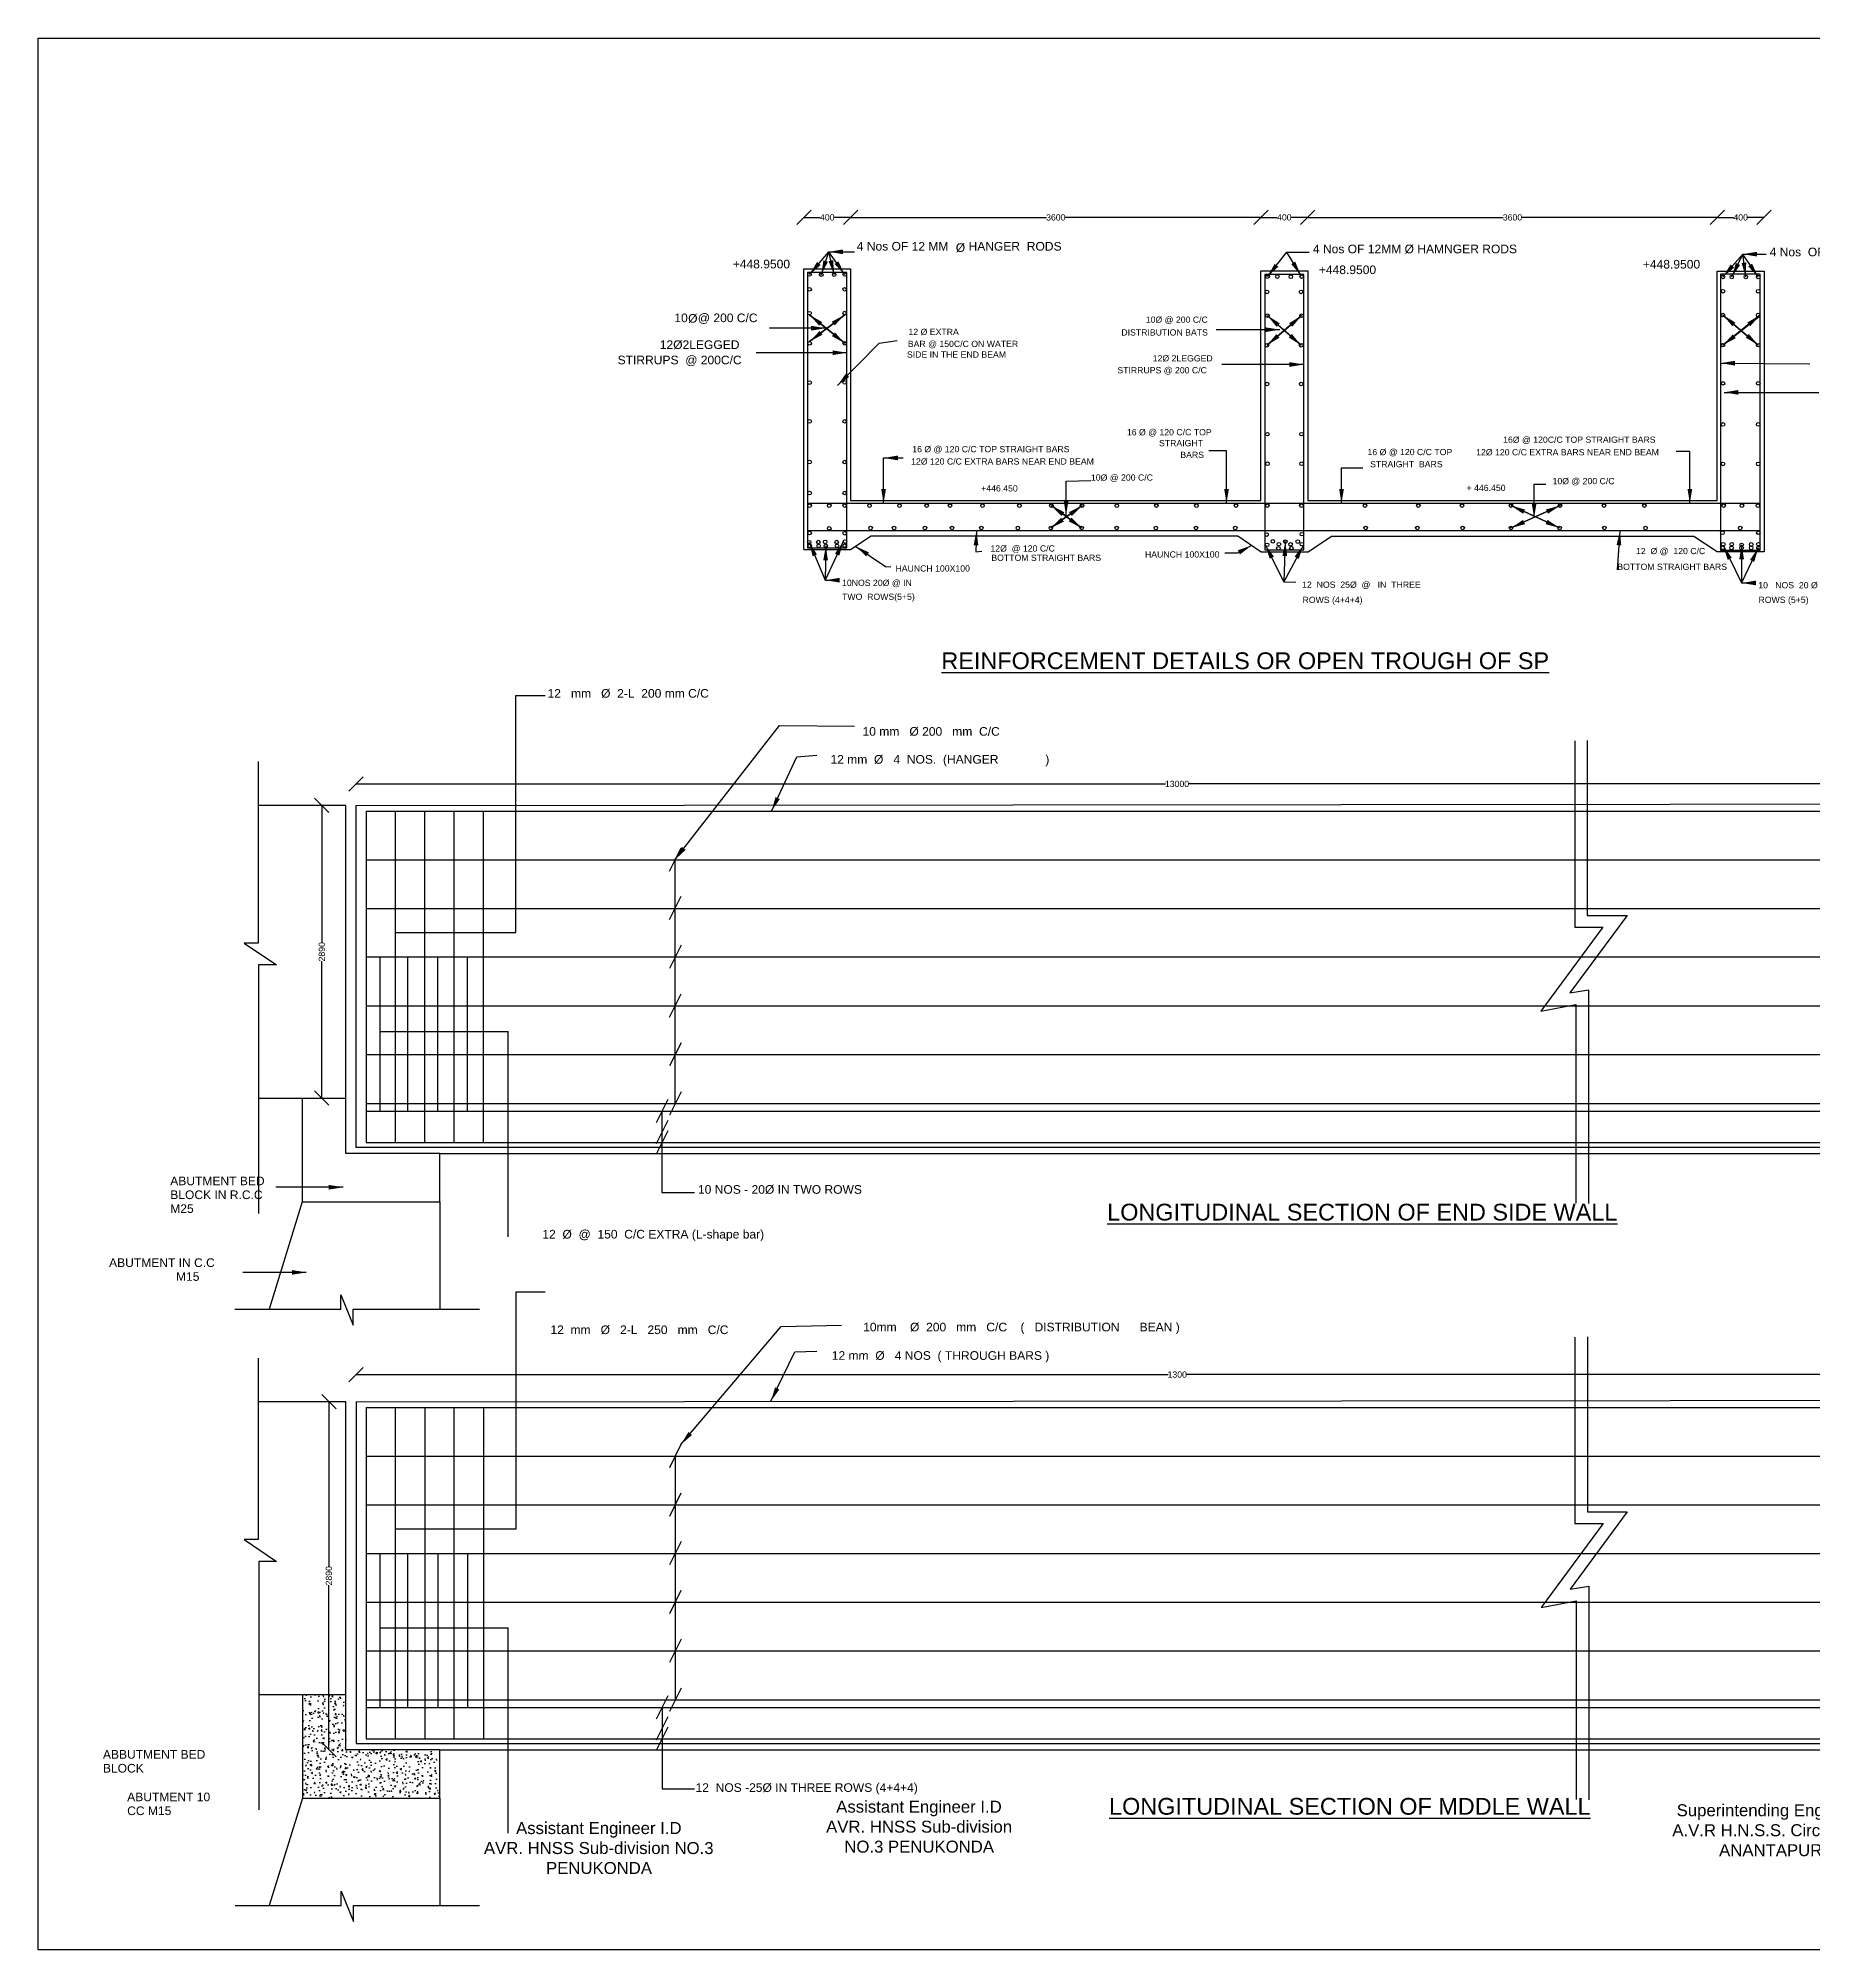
# Model space of a CAD drawing. Header units: millimetres. Extents: x 5765162 to 5770838, y 20981618 to 20985608.
# Drawn here: x 5765162 to 5768868, y 20981618 to 20985608 of the extents above; entities that cross this region are included whole.
import ezdxf

# ---------------------------------------------------------------- set-up
doc = ezdxf.new("R2010")
doc.units = ezdxf.units.MM
doc.header["$MEASUREMENT"] = 0
for name, color, linetype in [('DIMENSIONS', 7, 'Continuous'), ('DRAWING', 7, 'Continuous'), ('TEXT', 7, 'Continuous')]:
    doc.layers.add(name, color=color, linetype=linetype)
doc.styles.get("Standard").update_dxf_attribs({"font": 'arial.ttf', "height": 13})
doc.dimstyles.get("Standard").update_dxf_attribs({"dimtxt": 13, "dimasz": 30, "dimexe": 0.18, "dimexo": 0.0625, "dimgap": 0.09, "dimtad": 0, "dimdec": 0, "dimzin": 0, "dimdsep": 46, "dimtxsty": 'Standard', "dimblk": 'OBLIQUE', "dimcen": 0.09, "dimse1": 1, "dimse2": 1, "dimadec": 0, "dimazin": 0, "dimtfac": 1, "dimtdec": 0, "dimtofl": 0, "dimtmove": 0, "dimatfit": 3, "dimfxl": 1, "dimtolj": 1, "dimtzin": 0, "dimarcsym": 0})

# ---------------------------------------------------------------- blocks, each defined once
blk = doc.blocks.new('_Oblique')
at = {"color": 0, "linetype": 'ByBlock', "lineweight": -2}
blk.add_line((-0.5, -0.5), (0.5, 0.5), dxfattribs=at)
blk = doc.blocks.new('*D4')
at = {"layer": 'Defpoints', "color": 0, "transparency": 16777216}
for p in [(5766857.1, 20985233.9), (5766759.9, 20985126.5), (5766857.1, 20985126.5)]:
    blk.add_point(p, dxfattribs=at)
at = {"layer": 'DIMENSIONS', "color": 0, "lineweight": -2, "transparency": 16777216}
for p, q in [((5766759.9, 20985233.9), (5766793.8, 20985233.9)), ((5766857.1, 20985233.9), (5766823.2, 20985233.9))]:
    blk.add_line(p, q, dxfattribs=at)
at = {"layer": 'DIMENSIONS', "color": 0, "lineweight": -2, "transparency": 16777216, "xscale": 30, "yscale": 30, "zscale": 30, "rotation": 180}
blk.add_blockref('_Oblique', (5766759.9, 20985233.9), dxfattribs=at)
at = {"layer": 'DIMENSIONS', "color": 0, "lineweight": -2, "transparency": 16777216, "xscale": 30, "yscale": 30, "zscale": 30}
blk.add_blockref('_Oblique', (5766857.1, 20985233.9), dxfattribs=at)
at = {"layer": 'DIMENSIONS', "color": 0, "transparency": 16777216, "insert": (5766808.5, 20985233.9), "char_height": 13, "attachment_point": 5}
blk.add_mtext('\\A1;400', dxfattribs=at)
blk = doc.blocks.new('*D5')
at = {"layer": 'Defpoints', "color": 0, "transparency": 16777216}
for p in [(5767713.8, 20985233.9), (5766857.1, 20985126.5), (5767713.8, 20985122.2)]:
    blk.add_point(p, dxfattribs=at)
at = {"layer": 'DIMENSIONS', "color": 0, "lineweight": -2, "transparency": 16777216}
for p, q in [((5766857.1, 20985233.9), (5767266, 20985233.9)), ((5767713.8, 20985233.9), (5767304.9, 20985233.9))]:
    blk.add_line(p, q, dxfattribs=at)
at = {"layer": 'DIMENSIONS', "color": 0, "lineweight": -2, "transparency": 16777216, "xscale": 30, "yscale": 30, "zscale": 30, "rotation": 180}
blk.add_blockref('_Oblique', (5766857.1, 20985233.9), dxfattribs=at)
at = {"layer": 'DIMENSIONS', "color": 0, "lineweight": -2, "transparency": 16777216, "xscale": 30, "yscale": 30, "zscale": 30}
blk.add_blockref('_Oblique', (5767713.8, 20985233.9), dxfattribs=at)
at = {"layer": 'DIMENSIONS', "color": 0, "transparency": 16777216, "insert": (5767285.5, 20985233.9), "char_height": 13, "attachment_point": 5}
blk.add_mtext('\\A1;3600', dxfattribs=at)
blk = doc.blocks.new('*D6')
at = {"layer": 'Defpoints', "color": 0, "transparency": 16777216}
for p in [(5767811.3, 20985233.9), (5767713.8, 20985122.2), (5767811.3, 20985122.2)]:
    blk.add_point(p, dxfattribs=at)
at = {"layer": 'DIMENSIONS', "color": 0, "lineweight": -2, "transparency": 16777216}
for p, q in [((5767713.8, 20985233.9), (5767747.9, 20985233.9)), ((5767811.3, 20985233.9), (5767777.2, 20985233.9))]:
    blk.add_line(p, q, dxfattribs=at)
at = {"layer": 'DIMENSIONS', "color": 0, "lineweight": -2, "transparency": 16777216, "xscale": 30, "yscale": 30, "zscale": 30, "rotation": 180}
blk.add_blockref('_Oblique', (5767713.8, 20985233.9), dxfattribs=at)
at = {"layer": 'DIMENSIONS', "color": 0, "lineweight": -2, "transparency": 16777216, "xscale": 30, "yscale": 30, "zscale": 30}
blk.add_blockref('_Oblique', (5767811.3, 20985233.9), dxfattribs=at)
at = {"layer": 'DIMENSIONS', "color": 0, "transparency": 16777216, "insert": (5767762.5, 20985233.9), "char_height": 13, "attachment_point": 5}
blk.add_mtext('\\A1;400', dxfattribs=at)
blk = doc.blocks.new('*D7')
at = {"layer": 'Defpoints', "color": 0, "transparency": 16777216}
for p in [(5768666.3, 20985233.9), (5767811.3, 20985122.2), (5768666.3, 20985121.8)]:
    blk.add_point(p, dxfattribs=at)
at = {"layer": 'DIMENSIONS', "color": 0, "lineweight": -2, "transparency": 16777216}
for p, q in [((5767811.3, 20985233.9), (5768219.3, 20985233.9)), ((5768666.3, 20985233.9), (5768258.3, 20985233.9))]:
    blk.add_line(p, q, dxfattribs=at)
at = {"layer": 'DIMENSIONS', "color": 0, "lineweight": -2, "transparency": 16777216, "xscale": 30, "yscale": 30, "zscale": 30, "rotation": 180}
blk.add_blockref('_Oblique', (5767811.3, 20985233.9), dxfattribs=at)
at = {"layer": 'DIMENSIONS', "color": 0, "lineweight": -2, "transparency": 16777216, "xscale": 30, "yscale": 30, "zscale": 30}
blk.add_blockref('_Oblique', (5768666.3, 20985233.9), dxfattribs=at)
at = {"layer": 'DIMENSIONS', "color": 0, "transparency": 16777216, "insert": (5768238.8, 20985233.9), "char_height": 13, "attachment_point": 5}
blk.add_mtext('\\A1;3600', dxfattribs=at)
blk = doc.blocks.new('*D8')
at = {"layer": 'Defpoints', "color": 0, "transparency": 16777216}
for p in [(5768763.9, 20985233.9), (5768666.3, 20985121.8), (5768763.9, 20985121.8)]:
    blk.add_point(p, dxfattribs=at)
at = {"layer": 'DIMENSIONS', "color": 0, "lineweight": -2, "transparency": 16777216}
for p, q in [((5768666.3, 20985233.9), (5768700.4, 20985233.9)), ((5768763.9, 20985233.9), (5768729.8, 20985233.9))]:
    blk.add_line(p, q, dxfattribs=at)
at = {"layer": 'DIMENSIONS', "color": 0, "lineweight": -2, "transparency": 16777216, "xscale": 30, "yscale": 30, "zscale": 30, "rotation": 180}
blk.add_blockref('_Oblique', (5768666.3, 20985233.9), dxfattribs=at)
at = {"layer": 'DIMENSIONS', "color": 0, "lineweight": -2, "transparency": 16777216, "xscale": 30, "yscale": 30, "zscale": 30}
blk.add_blockref('_Oblique', (5768763.9, 20985233.9), dxfattribs=at)
at = {"layer": 'DIMENSIONS', "color": 0, "transparency": 16777216, "insert": (5768715.1, 20985233.9), "char_height": 13, "attachment_point": 5}
blk.add_mtext('\\A1;400', dxfattribs=at)
blk = doc.blocks.new('*D10')
at = {"layer": 'Defpoints', "color": 0, "transparency": 16777216}
for p in [(5765753.5, 20984006.7), (5765753.5, 20983395.7), (5765753.5, 20983395.7)]:
    blk.add_point(p, dxfattribs=at)
at = {"layer": 'DIMENSIONS', "color": 0, "lineweight": -2, "transparency": 16777216}
for p, q in [((5765753.5, 20984006.7), (5765753.5, 20983720.8)), ((5765753.5, 20983395.7), (5765753.5, 20983681.6))]:
    blk.add_line(p, q, dxfattribs=at)
at = {"layer": 'DIMENSIONS', "color": 0, "lineweight": -2, "transparency": 16777216, "xscale": 30, "yscale": 30, "zscale": 30}
for p, rotation in [((5765753.5, 20984006.7), 90), ((5765753.5, 20983395.7), 270)]:
    blk.add_blockref('_Oblique', p, dxfattribs=dict(at, rotation=rotation))
at = {"layer": 'DIMENSIONS', "color": 0, "transparency": 16777216, "insert": (5765753.5, 20983701.2), "char_height": 13, "attachment_point": 5, "rotation": 90}
blk.add_mtext('\\A1;2890', dxfattribs=at)
blk = doc.blocks.new('*D11')
at = {"layer": 'Defpoints', "color": 0, "transparency": 16777216}
for p in [(5769252.6, 20984051.4), (5765824.7, 20984006.7), (5769252.6, 20984010.1)]:
    blk.add_point(p, dxfattribs=at)
at = {"layer": 'DIMENSIONS', "color": 0, "lineweight": -2, "transparency": 16777216}
for p, q in [((5765824.7, 20984051.4), (5767514.7, 20984051.4)), ((5769252.6, 20984051.4), (5767562.5, 20984051.4))]:
    blk.add_line(p, q, dxfattribs=at)
at = {"layer": 'DIMENSIONS', "color": 0, "lineweight": -2, "transparency": 16777216, "xscale": 30, "yscale": 30, "zscale": 30, "rotation": 180}
blk.add_blockref('_Oblique', (5765824.7, 20984051.4), dxfattribs=at)
at = {"layer": 'DIMENSIONS', "color": 0, "lineweight": -2, "transparency": 16777216, "xscale": 30, "yscale": 30, "zscale": 30}
blk.add_blockref('_Oblique', (5769252.6, 20984051.4), dxfattribs=at)
at = {"layer": 'DIMENSIONS', "color": 0, "transparency": 16777216, "insert": (5767538.6, 20984051.4), "char_height": 13, "attachment_point": 5}
blk.add_mtext('\\A1;13000', dxfattribs=at)
blk = doc.blocks.new('*D17')
at = {"layer": 'Defpoints', "color": 0, "transparency": 16777216}
for p in [(5769252.9, 20982818.6), (5765825, 20982762), (5769252.9, 20982765.4)]:
    blk.add_point(p, dxfattribs=at)
at = {"layer": 'DIMENSIONS', "color": 0, "lineweight": -2, "transparency": 16777216}
for p, q in [((5765825, 20982818.6), (5767520.1, 20982818.6)), ((5769252.9, 20982818.6), (5767557.8, 20982818.6))]:
    blk.add_line(p, q, dxfattribs=at)
at = {"layer": 'DIMENSIONS', "color": 0, "lineweight": -2, "transparency": 16777216, "xscale": 30, "yscale": 30, "zscale": 30, "rotation": 180}
blk.add_blockref('_Oblique', (5765825, 20982818.6), dxfattribs=at)
at = {"layer": 'DIMENSIONS', "color": 0, "lineweight": -2, "transparency": 16777216, "xscale": 30, "yscale": 30, "zscale": 30}
blk.add_blockref('_Oblique', (5769252.9, 20982818.6), dxfattribs=at)
at = {"layer": 'DIMENSIONS', "color": 0, "transparency": 16777216, "insert": (5767539, 20982818.6), "char_height": 13, "attachment_point": 5}
blk.add_mtext('\\A1;1300', dxfattribs=at)
blk = doc.blocks.new('*D18')
at = {"layer": 'Defpoints', "color": 0, "transparency": 16777216}
for p in [(5765763.9, 20982762), (5765768.3, 20982035.6), (5765804, 20982035.6)]:
    blk.add_point(p, dxfattribs=at)
at = {"layer": 'DIMENSIONS', "color": 0, "lineweight": -2, "transparency": 16777216}
for p, q in [((5765768.3, 20982762), (5765768.3, 20982418.4)), ((5765768.3, 20982035.6), (5765768.3, 20982379.2))]:
    blk.add_line(p, q, dxfattribs=at)
at = {"layer": 'DIMENSIONS', "color": 0, "lineweight": -2, "transparency": 16777216, "xscale": 30, "yscale": 30, "zscale": 30}
for p, rotation in [((5765768.3, 20982762), 90), ((5765768.3, 20982035.6), 270)]:
    blk.add_blockref('_Oblique', p, dxfattribs=dict(at, rotation=rotation))
at = {"layer": 'DIMENSIONS', "color": 0, "transparency": 16777216, "insert": (5765768.3, 20982398.8), "char_height": 13, "attachment_point": 5, "rotation": 90}
blk.add_mtext('\\A1;2890', dxfattribs=at)

msp = doc.modelspace()

# ---------------------------------------------------------------- hatches: boundary and pattern name
at = {"layer": 'DIMENSIONS'}
h = msp.add_hatch(dxfattribs=at)
h.set_pattern_fill('AR-CONC', color=0, scale=5, style=0)
h.set_pattern_definition([(50, (0, 0), (35.86300913, -3.13760675), [3.75, -41.25]), (355, (0, 0), (-6.93756668, 37.609606685), [3, -33]), (100.4514, (2.99, -0.26), (28.925469086, 34.471977103), [3.1870095, -35.0571056]), (46.1842, (0, 10), (53.36205243, -8.27595072), [5.625, -61.875]), (96.6356, (4.447, 9.31), (46.73313528, 48.70589355), [4.7805144, -52.58565]), (351.1842, (0, 10), (46.73309726, 48.70593005), [4.5, -49.5]), (21, (5, 7.5), (29.845352606, -20.130944533), [3.75, -41.25]), (326, (5, 7.5), (12.165766596, 36.25750225), [3, -33]), (71.4514, (7.487, 5.822), (42.01113143, 16.126524835), [3.1870095, -35.0571056]), (37.5, (0, 0), (0.607992766, 16.6446926916), [0, -32.6, 0, -33.5, 0, -33.125]), (7.5, (0, 0), (13.153476872, 19.720585594), [0, -19.1, 0, -31.85, 0, -12.625]), (327.5, (-11.15, 0), (26.691121809, -1.127743587), [0, -12.5, 0, -39, 0, -51.75]), (317.5, (-16.15, 0), (29.159308467, 5.005249117), [0, -16.25, 0, -25.9, 0, -36.75])])
h.paths.add_polyline_path([(5765999.9, 20982035.6), (5765804, 20982035.6), (5765804, 20982151), (5765713, 20982151), (5765713, 20981934.4), (5765999.9, 20981934.4)])

# ---------------------------------------------------------------- linework, layer by layer
at = {"layer": 'DIMENSIONS', "color": 0}
msp.add_lwpolyline([(5765161.6, 20985607.9), (5770837.9, 20985607.9), (5770837.9, 20981618.2), (5765161.6, 20981618.2)], close=True, dxfattribs=at)
at = {"layer": 'DRAWING', "color": 0}
for points in [[(5766759.9, 20984540.6), (5766759.9, 20985126.5), (5766857.1, 20985126.5), (5766857.1, 20984643), (5767713.8, 20984643), (5767713.8, 20985122.2), (5767811.3, 20985122.2), (5767811.3, 20984643), (5768666.3, 20984643), (5768666.3, 20985121.8), (5768763.9, 20985121.8), (5768763.9, 20984536.1), (5768666, 20984536.1), (5768617.6, 20984568), (5767861.3, 20984568), (5767812.1, 20984535.4), (5767714.2, 20984535.4), (5767665.4, 20984568.4), (5766900.2, 20984568.4), (5766857, 20984540.2), (5766759.9, 20984540.2)], [(5768756, 20984637.1), (5766767, 20984637.1)], [(5768756, 20984579.6), (5766767, 20984579.6)], [(5765907, 20983741.3), (5766158.8, 20983741.3), (5766158.8, 20984236.2), (5766219.6, 20984236.2)], [(5768368.7, 20984141.3), (5768368.7, 20983752.6), (5768427.6, 20983752.6), (5768298, 20983577), (5768371.1, 20983591.4), (5768371.1, 20983176.4)], [(5768395, 20984142.2), (5768395, 20983777), (5768478.1, 20983777), (5768358.7, 20983615.6), (5768397.6, 20983621.6), (5768397.6, 20983176)], [(5765620.7, 20984098), (5765620.7, 20983719.1), (5765591.4, 20983719.1), (5765658.8, 20983673.6), (5765621.6, 20983673.6), (5765621.6, 20983155.1)], [(5765621.6, 20983395.7), (5765803.6, 20983395.7), (5765803.6, 20984006.7), (5765620.7, 20984006.7)], [(5765824.7, 20984006.7), (5765824.7, 20983293.6), (5769252.6, 20983293.6), (5769252.6, 20984010.1)], [(5765824.7, 20984006.7), (5769252.6, 20984010.1)], [(5765846, 20983994.7), (5765846, 20983303), (5769232.3, 20983303)], [(5765846, 20983994.7), (5769232.3, 20983994.7)], [(5765907, 20983303), (5765907, 20983994.7)], [(5765968.8, 20983303), (5765968.8, 20983994.7)], [(5766029.8, 20983303), (5766029.8, 20983994.7)], [(5766091, 20983303), (5766091, 20983994.7)], [(5766502.8, 20983917.6), (5766478.6, 20983869)], [(5765846, 20983893.3), (5769232.3, 20983893.3)], [(5766491.3, 20983384.7), (5766491.3, 20983893.3)], [(5765846, 20983791.4), (5769232.3, 20983791.4)], [(5766502.8, 20983816.2), (5766478.6, 20983767.5)], [(5766503.3, 20983714.7), (5766479.2, 20983666)], [(5765846, 20983690.3), (5769232.3, 20983690.3)], [(5765875, 20983368.7), (5765875, 20983690.3)], [(5765933, 20983368.7), (5765933, 20983690.3)], [(5765995.7, 20983368.7), (5765995.7, 20983690.3)], [(5766057.8, 20983368.7), (5766057.8, 20983690.3)], [(5765846, 20983588.1), (5769232.3, 20983588.1)], [(5766502.8, 20983612.4), (5766478.6, 20983563.8)], [(5765875, 20983534.6), (5766142.5, 20983534.6)], [(5766142.5, 20983106.2), (5766142.5, 20983534.6)], [(5766503.3, 20983511.4), (5766479.2, 20983462.8)], [(5765846, 20983487.1), (5769232.3, 20983487.1)], [(5765712.6, 20983395.7), (5765712.6, 20983179.1), (5765999.6, 20983179.1), (5765999.6, 20983280.4), (5765803.6, 20983280.4), (5765803.6, 20983395.7)], [(5765846, 20983384.7), (5769232.3, 20983384.7)], [(5766475.5, 20983393), (5766451.4, 20983344.4)], [(5766503.3, 20983409.1), (5766479.2, 20983360.4)], [(5765846, 20983368.7), (5769232.3, 20983368.7)], [(5766475.5, 20983349.1), (5766451.4, 20983300.5)], [(5766463.5, 20983368.7), (5766463.5, 20983199), (5766531.1, 20983199)], [(5766475.5, 20983327.3), (5766451.4, 20983278.7)], [(5765999.6, 20983280.4), (5769516.8, 20983280.4), (5769516.8, 20983222.2)], [(5765712.6, 20983179.1), (5765643.4, 20982955.2)], [(5765999.6, 20983179.1), (5765999.6, 20982955.2)], [(5765572.3, 20982955.2), (5765793.2, 20982955.2), (5765793.2, 20982984.9), (5765819.2, 20982921.7), (5765819.2, 20982955.2), (5766082.6, 20982955.2)], [(5765907.4, 20982496.6), (5766159.2, 20982496.6), (5766159.2, 20982991.5), (5766219.9, 20982991.5)], [(5768369.1, 20982896.6), (5768369.1, 20982507.9), (5768427.9, 20982507.9), (5768298.4, 20982332.3), (5768371.4, 20982346.7), (5768371.4, 20981931.7)], [(5768395.3, 20982897.5), (5768395.3, 20982532.3), (5768478.4, 20982532.3), (5768359, 20982370.9), (5768397.9, 20982376.9), (5768397.9, 20981931.3)], [(5765621, 20982853.3), (5765621, 20982474.4), (5765591.7, 20982474.4), (5765659.2, 20982428.9), (5765621.9, 20982428.9), (5765621.9, 20981910.4)], [(5765621.9, 20982151), (5765804, 20982151), (5765804, 20982762), (5765621, 20982762)], [(5765825, 20982762), (5765825, 20982048.9), (5769252.9, 20982048.9), (5769252.9, 20982765.4)], [(5765825, 20982762), (5769252.9, 20982765.4)], [(5765846.3, 20982750), (5765846.3, 20982058.3), (5769232.6, 20982058.3)], [(5765846.3, 20982750), (5769232.6, 20982750)], [(5765907.4, 20982058.3), (5765907.4, 20982750)], [(5765969.2, 20982058.3), (5765969.2, 20982750)], [(5766030.1, 20982058.3), (5766030.1, 20982750)], [(5766091.4, 20982058.3), (5766091.4, 20982750)], [(5766503.1, 20982672.9), (5766479, 20982624.3)], [(5765846.3, 20982648.6), (5769232.6, 20982648.6)], [(5766491.6, 20982140), (5766491.6, 20982648.6)], [(5765846.3, 20982546.7), (5769232.6, 20982546.7)], [(5766503.1, 20982571.4), (5766479, 20982522.8)], [(5766503.7, 20982470), (5766479.5, 20982421.3)], [(5765846.3, 20982445.6), (5769232.6, 20982445.6)], [(5765875.3, 20982124), (5765875.3, 20982445.6)], [(5765933.3, 20982124), (5765933.3, 20982445.6)], [(5765996.1, 20982124), (5765996.1, 20982445.6)], [(5766058.2, 20982124), (5766058.2, 20982445.6)], [(5765846.3, 20982343.4), (5769232.6, 20982343.4)], [(5766503.1, 20982367.7), (5766479, 20982319.1)], [(5765875.3, 20982289.9), (5766142.8, 20982289.9)], [(5766142.8, 20981861.5), (5766142.8, 20982289.9)], [(5766503.7, 20982266.7), (5766479.5, 20982218.1)], [(5765846.3, 20982242.4), (5769232.6, 20982242.4)], [(5765713, 20982151), (5765713, 20981934.4), (5765999.9, 20981934.4), (5765999.9, 20982035.6), (5765804, 20982035.6), (5765804, 20982151)], [(5766475.9, 20982148.3), (5766451.7, 20982099.7)], [(5766503.7, 20982164.4), (5766479.5, 20982115.7)], [(5765846.3, 20982140), (5769232.6, 20982140)], [(5765846.3, 20982124), (5769232.6, 20982124)], [(5766475.9, 20982104.4), (5766451.7, 20982055.8)], [(5766463.8, 20982124), (5766463.8, 20981954.3), (5766531.4, 20981954.3)], [(5766475.9, 20982082.6), (5766451.7, 20982034)], [(5765999.9, 20982035.6), (5769517.1, 20982035.6), (5769517.1, 20981977.5)], [(5765713, 20981934.4), (5765643.7, 20981710.5)], [(5765999.9, 20981934.4), (5765999.9, 20981710.5)], [(5765572.6, 20981710.5), (5765793.6, 20981710.5), (5765793.6, 20981740.2), (5765819.5, 20981677), (5765819.5, 20981710.5), (5766083, 20981710.5)]]:
    msp.add_lwpolyline(points, dxfattribs=at)
for points in [[(5766767, 20984544.2), (5766849.6, 20984544.2), (5766849.6, 20985119.1), (5766767, 20985119.1)], [(5767721.6, 20984540.1), (5767803.2, 20984540.1), (5767803.2, 20985114.9), (5767721.6, 20985114.9)], [(5768673.2, 20984539.6), (5768756, 20984539.6), (5768756, 20985115.2), (5768673.2, 20985115.2)]]:
    msp.add_lwpolyline(points, close=True, dxfattribs=at)
for centre in [(5766771.6, 20985114.7), (5766795.9, 20985114.4), (5766823, 20985114.5), (5766844.9, 20985114.9), (5767727.6, 20985110.3), (5767748, 20985110.5), (5767776.2, 20985110), (5767798.7, 20985110.3), (5768678.1, 20985109.7), (5768696.6, 20985109.7), (5768725.9, 20985109.7), (5768751.7, 20985109.7), (5766771.6, 20985083.7), (5766844.9, 20985083.9), (5767726.3, 20985078.4), (5767797.4, 20985078.4), (5768678.1, 20985079.8), (5768751.7, 20985079.8), (5766771.6, 20985034.1), (5766844.9, 20985034.3), (5767727.4, 20985028.9), (5767798.5, 20985028.9), (5768678.1, 20985030.1), (5768751.7, 20985030.1), (5766771.6, 20984971), (5766844.9, 20984971.2), (5767726.5, 20984967.1), (5767797.6, 20984967.1), (5768678.1, 20984967.3), (5768751.7, 20984967.3), (5766771.6, 20984889.2), (5766844.9, 20984889.4), (5767726.7, 20984886.3), (5767797.9, 20984886.3), (5768678.1, 20984887.6), (5768751.7, 20984887.6), (5766771.6, 20984808.1), (5766844.9, 20984808.2), (5767727.2, 20984781.5), (5767798.4, 20984781.5), (5768678.1, 20984801.8), (5768751.7, 20984801.8), (5766771.6, 20984723.2), (5766844.9, 20984723.4), (5767727.4, 20984719.7), (5767798.5, 20984719.7), (5768678.1, 20984719.4), (5768751.7, 20984719.4), (5766771.6, 20984658.5), (5766844.9, 20984658.7), (5766771.6, 20984632.3), (5766812.6, 20984632.4), (5766844.9, 20984632.4), (5766896.7, 20984632.3), (5766959.3, 20984632.3), (5767016, 20984632.3), (5767064.6, 20984632.3), (5767132.5, 20984632.3), (5767209.7, 20984632.3), (5767276.4, 20984632.3), (5767340.4, 20984632.3), (5767412.9, 20984632.3), (5767495.4, 20984632.3), (5767579.1, 20984632.3), (5767661.6, 20984632.3), (5767727.1, 20984632.3), (5767798.2, 20984632.3), (5767931, 20984632.3), (5768042.2, 20984632.3), (5768133.4, 20984632.3), (5768235.8, 20984632.3), (5768338, 20984632.3), (5768429.8, 20984632.3), (5768514.1, 20984632.3), (5768679.6, 20984632.3), (5768717.7, 20984632.3), (5768751, 20984632.3), (5766771.6, 20984575.2), (5766812.6, 20984584.9), (5766844.9, 20984574.7), (5766898.9, 20984585.7), (5766948.1, 20984585.7), (5767012.4, 20984585.7), (5767068.8, 20984585.7), (5767130, 20984585.7), (5767206.3, 20984585.7), (5767275.2, 20984585.7), (5767339.5, 20984585.7), (5767412.5, 20984585.7), (5767494.4, 20984585.7), (5767578.3, 20984585.7), (5767660.1, 20984585.7), (5767932.3, 20984585.7), (5768040.1, 20984585.7), (5768134.9, 20984585.7), (5768235.6, 20984585.7), (5768337.1, 20984585.7), (5768430.4, 20984585.7), (5768516.4, 20984585.7), (5768677, 20984575.7), (5768714.1, 20984585.7), (5768751.9, 20984575.9), (5766770.8, 20984556.1), (5766772.1, 20984548.4), (5766789.9, 20984556.4), (5766790.5, 20984548.5), (5766804.1, 20984556.7), (5766805.5, 20984548.2), (5766828.2, 20984556.4), (5766828.8, 20984548.5), (5766845, 20984548.7), (5766845.5, 20984557.3), (5767725.8, 20984572), (5767726.7, 20984550.6), (5767738.5, 20984557.9), (5767750.3, 20984543.3), (5767751.3, 20984552), (5767764.6, 20984557.2), (5767775.6, 20984551.6), (5767777.1, 20984543.9), (5767790.6, 20984557.4), (5767799.1, 20984551.9), (5767799.2, 20984572.8), (5768677.8, 20984544.4), (5768678.7, 20984552), (5768696, 20984544.1), (5768696.3, 20984552), (5768716.9, 20984544.2), (5768717.1, 20984550.5), (5768736.9, 20984544.1), (5768737.1, 20984551.4), (5768751.8, 20984544.2), (5768752, 20984552)]:
    msp.add_circle(centre, 3.75, dxfattribs=at)

# ---------------------------------------------------------------- texts
at = {"layer": 'TEXT', "color": 0}
for s, height, p in [('4 Nos OF 12 MM      HANGER  RODS', 18, (5766870.1, 20985164.7)), ('Ø', 18, (5767076.8, 20985161.9)), ('4 Nos OF 12MM Ø HAMNGER RODS', 18, (5767822.2, 20985159.1)), ('+448.9500', 18, (5766611.3, 20985127.6)), ('+448.9500', 18, (5768510.9, 20985127.2)), ('4 Nos  OF 12 MM   Ø HANGER   ROD', 18, (5768775.6, 20985152.8)), ('+448.9500', 18, (5767834.6, 20985115.6)), ('10   @ 200 C/C', 18, (5766489.4, 20985015.3)), ('Ø', 18, (5766518.2, 20985014.2)), ('10Ø @ 200 C/C', 13, (5767473.4, 20985014)), ('12Ø2LEGGED', 18, (5766459, 20984959.3)), ('BAR @ 150C/C ON WATER', 13, (5766976.7, 20984963.4)), ('12 Ø EXTRA', 13, (5766978.1, 20984988.5)), ('DISTRIBUTION BATS', 13, (5767422.4, 20984987.4)), ('STIRRUPS  @ 200C/C', 18, (5766371, 20984927.3)), ('SIDE IN THE END BEAM', 13, (5766974.9, 20984941.2)), ('12Ø 2LEGGED', 13, (5767487.9, 20984933.3)), ('STIRRUPS @ 200 C/C', 13, (5767414, 20984908.5)), ('16 Ø @ 120 C/C TOP', 13, (5767434, 20984779.1)), ('16Ø @ 120C/C TOP STRAIGHT BARS', 13, (5768219.3, 20984763.5)), ('16 Ø @ 120 C/C TOP STRAIGHT BARS', 13, (5766986, 20984743.8)), ('   STRAIGHT', 13, (5767485.9, 20984756.3)), ('BARS', 13, (5767545.5, 20984731.9)), ('16 Ø @ 120 C/C TOP', 13, (5767936.2, 20984737.7)), ('12Ø 120 C/C EXTRA BARS NEAR END BEAM', 13, (5768163, 20984737.3)), ('12Ø 120 C/C EXTRA BARS NEAR END BEAM', 13, (5766983.6, 20984718.1)), ('10Ø @ 200 C/C', 13, (5767358.9, 20984684.5)), ('STRAIGHT  BARS', 13, (5767941.6, 20984712.4)), ('+446.450', 13, (5767129.8, 20984661.9)), ('+ 446.450', 13, (5768143, 20984662.9)), ('10Ø @ 200 C/C', 13, (5768322.4, 20984677.1)), ('12Ø  @ 120 C/C', 13, (5767149.1, 20984536.5)), ('12  Ø @  120 C/C', 13, (5768496.6, 20984531.1)), ('HAUNCH 100X100', 13, (5766950.9, 20984494.8)), ('BOTTOM STRAIGHT BARS', 13, (5767151, 20984517.1)), ('HAUNCH 100X100', 13, (5767471.7, 20984524)), ('BOTTOM STRAIGHT BARS', 13, (5768457.6, 20984498.2)), ('10NOS 20Ø @ IN', 13, (5766839.4, 20984464.7)), ('12  NOS  25Ø  @   IN  THREE', 13, (5767799.7, 20984460.9)), ('10   NOS  20 Ø  @    IN   TWO', 13, (5768751.8, 20984459.8)), ('TWO  ROWS(5+5)', 13, (5766839.4, 20984435.7)), ('ROWS (4+4+4)', 13, (5767800.6, 20984429.1)), ('ROWS (5+5)', 13, (5768752.3, 20984429.2)), ('%%UREINFORCEMENT DETAILS OR OPEN TROUGH OF SP', 35, (5767046.7, 20984291.1)), ('12   mm   Ø  2-L  200 mm C/C', 18, (5766224.7, 20984231.5)), ('10 mm   Ø 200   mm  C/C', 18, (5766882.2, 20984152.1)), ('12 mm  Ø   4  NOS.  (HANGER              )', 18, (5766815.3, 20984093.8)), ('ABUTMENT BED', 18, (5765437.2, 20983213.9)), ('BLOCK IN R.C.C', 18, (5765437.2, 20983185)), ('10 NOS - 20Ø IN TWO ROWS', 18, (5766538.7, 20983196.1)), ('M25', 18, (5765437.2, 20983156.1)), ('%%ULONGITUDINAL SECTION OF END SIDE WALL', 35, (5767392.8, 20983140.3)), ('12  Ø  @  150  C/C EXTRA (L-shape bar)', 18, (5766213.9, 20983102.7)), ('ABUTMENT IN C.C', 18, (5765309.5, 20983043.3)), ('                    M15', 18, (5765309.5, 20983014.4)), ('12  mm   Ø   2-L   250   mm   C/C', 18, (5766230.7, 20982903.2)), ('10mm    Ø  200   mm   C/C    (   DISTRIBUTION      BEAN )', 18, (5766883.5, 20982908.9)), ('12 mm  Ø   4 NOS  ( THROUGH BARS )', 18, (5766818, 20982849.5)), ('ABBUTMENT BED', 18, (5765296.7, 20982017)), ('BLOCK', 18, (5765296.7, 20981988.1)), ('ABUTMENT 10', 18, (5765347.3, 20981928.2)), ('12  NOS -25Ø IN THREE ROWS (4+4+4)', 18, (5766533.6, 20981947.7)), ('CC M15', 18, (5765347.3, 20981899.3)), ('%%ULONGITUDINAL SECTION OF MDDLE WALL', 35, (5767396.7, 20981900.1))]:
    msp.add_text(s, height=height, dxfattribs=at).set_placement(p)
at = {"layer": 'TEXT', "color": 0, "char_height": 25, "attachment_point": 1}
for s, insert, width in [('\\pi40.826;Assistant Engineer I.D \\P\\pi19.765;AVR. HNSS Sub-division \\P\\pi57.742;NO.3 PENUKONDA', (5766786.4, 20981929.3), 425.324), ('\\pi13.063;Superintending Engineer , \\P\\pi3.9821;A.V.R H.N.S.S. Circle No.2 \\P\\pi101.66;ANANTAPUR,', (5768568.4, 20981921.9), 425.324), ('\\pi142.29;Assistant Engineer I.D \\P\\pi75.213;AVR. HNSS Sub-division NO.3 \\P\\pi204.83;PENUKONDA', (5766016.7, 20981884.7), 628.256)]:
    msp.add_mtext(s, dxfattribs=dict(at, insert=insert, width=width))

# ---------------------------------------------------------------- dimensions: what is measured, and where the dimension line sits
at = {"layer": 'DIMENSIONS', "color": 0}
for base, p1, p2, text, picture, middle in [((5766857.1, 20985233.9), (5766759.9, 20985126.5), (5766857.1, 20985126.5), '400', '*D4', (5766808.5, 20985233.9)), ((5767713.8, 20985233.9), (5766857.1, 20985126.5), (5767713.8, 20985122.2), '3600', '*D5', (5767285.5, 20985233.9)), ((5767811.3, 20985233.9), (5767713.8, 20985122.2), (5767811.3, 20985122.2), '400', '*D6', (5767762.5, 20985233.9)), ((5768666.3, 20985233.9), (5767811.3, 20985122.2), (5768666.3, 20985121.8), '3600', '*D7', (5768238.8, 20985233.9)), ((5768763.9, 20985233.9), (5768666.3, 20985121.8), (5768763.9, 20985121.8), '400', '*D8', (5768715.1, 20985233.9)), ((5769252.6, 20984051.4), (5765824.7, 20984006.7), (5769252.6, 20984010.1), '13000', '*D11', (5767538.6, 20984051.4)), ((5769252.9, 20982818.6), (5765825, 20982762), (5769252.9, 20982765.4), '1300', '*D17', (5767539, 20982818.6))]:
    dim = msp.add_linear_dim(base=base, p1=p1, p2=p2, text=text, dimstyle='Standard', dxfattribs=at)
    dim.commit()
    dim.dimension.update_dxf_attribs({"geometry": picture, "text_midpoint": middle})
for base, p1, p2, picture, middle in [((5765753.5, 20983395.7), (5765753.5, 20984006.7), (5765753.5, 20983395.7), '*D10', (5765753.5, 20983701.2)), ((5765768.3, 20982035.6), (5765763.9, 20982762), (5765804, 20982035.6), '*D18', (5765768.3, 20982398.8))]:
    dim = msp.add_linear_dim(base=base, p1=p1, p2=p2, angle=90, text='2890', dimstyle='Standard', dxfattribs=at)
    dim.commit()
    dim.dimension.update_dxf_attribs({"geometry": picture, "text_midpoint": middle})

# ---------------------------------------------------------------- leaders
for points in [[(5766771.6, 20985114.7), (5766811.6, 20985162.1)], [(5766795.9, 20985114.4), (5766811.6, 20985162.1)], [(5766823, 20985114.5), (5766811.6, 20985162.1)], [(5766811.6, 20985162.1), (5766865.2, 20985162.1)], [(5766844.9, 20985114.9), (5766811.6, 20985162.1)], [(5767727.6, 20985110.3), (5767767.5, 20985161.2)], [(5767796.8, 20985113.5), (5767767.5, 20985161.2), (5767814.2, 20985161.2)], [(5768678.1, 20985109.7), (5768719.3, 20985157.2)], [(5768696.6, 20985109.7), (5768719.3, 20985157.2)], [(5768725.9, 20985109.7), (5768719.3, 20985157.2)], [(5768719.3, 20985157.2), (5768768.1, 20985157.2)], [(5768751.7, 20985109.7), (5768719.3, 20985157.2)], [(5766844.9, 20985030.5), (5766771.6, 20984974.8)], [(5766771.6, 20984974.8), (5766844.9, 20985030.5)], [(5766771.6, 20985030.4), (5766844.9, 20984971.2)], [(5766844.9, 20984971.2), (5766771.6, 20985030.4)], [(5767798.5, 20985028.9), (5767726.5, 20984967.1)], [(5767726.5, 20984967.1), (5767795.5, 20985026.6)], [(5767727.4, 20985028.9), (5767797.6, 20984967.1)], [(5768751.7, 20984967.3), (5768678.1, 20985030.1)], [(5768678.1, 20985030.1), (5768751.7, 20984967.3)], [(5768755.4, 20985029.7), (5768678.1, 20984967.3)], [(5768678.1, 20984967.3), (5768754, 20985027.1)], [(5766804.9, 20985002.7), (5766687.9, 20985002.7)], [(5766829.6, 20984883), (5766917.2, 20984971.3), (5766954.2, 20984976.7)], [(5767752.9, 20984999.6), (5767620.4, 20984999.6)], [(5767797.6, 20984967.1), (5767750.6, 20985008.4)], [(5766849.6, 20984951.5), (5766660, 20984951.5)], [(5767803.2, 20984926.9), (5767632.2, 20984926.9)], [(5768673.2, 20984929.9), (5768859.5, 20984928)], [(5768680.3, 20984868.8), (5768878, 20984868.8)], [(5767641.9, 20984637.1), (5767641.9, 20984746.4), (5767604.9, 20984746.4)], [(5768609, 20984637.1), (5768609, 20984745.4), (5768580.5, 20984745.4)], [(5766926.1, 20984637.1), (5766926.1, 20984731.9)], [(5766926.1, 20984731.9), (5766966.8, 20984731.9)], [(5767881.9, 20984637.1), (5767881.9, 20984711.5), (5767926.2, 20984711.5)], [(5767307, 20984612), (5767307, 20984683.3), (5767358.9, 20984684.5)], [(5768283.9, 20984606.8), (5768283.9, 20984677.3), (5768308.5, 20984677.3)], [(5767340.4, 20984632.3), (5767275.2, 20984585.7)], [(5767275.2, 20984585.7), (5767340.4, 20984632.3)], [(5767276.4, 20984632.3), (5767339.5, 20984585.7)], [(5767339.5, 20984585.7), (5767276.4, 20984632.3)], [(5768338, 20984632.3), (5768235.6, 20984585.7)], [(5768235.6, 20984585.7), (5768338, 20984632.3)], [(5768337.1, 20984585.7), (5768235.8, 20984632.3)], [(5768235.8, 20984632.3), (5768337.1, 20984585.7)], [(5767119.7, 20984579.6), (5767118.7, 20984536.2), (5767131.5, 20984537.6)], [(5768462.9, 20984579.6), (5768457.6, 20984498.2)], [(5766770.8, 20984556.1), (5766804.5, 20984476.7)], [(5766805.5, 20984548.2), (5766804.5, 20984476.7)], [(5766841.8, 20984557.3), (5766804.5, 20984476.7)], [(5766868, 20984547.3), (5766930.3, 20984505.5), (5766941.1, 20984504.6)], [(5767693.9, 20984549.1), (5767664.8, 20984533.2), (5767638.2, 20984533.2)], [(5767722.9, 20984550.6), (5767761.7, 20984473.6)], [(5767764.6, 20984557.2), (5767761.7, 20984473.6)], [(5767802.4, 20984550.1), (5767761.7, 20984473.6), (5767786.4, 20984472.7)], [(5768679, 20984548.2), (5768717.1, 20984470.9)], [(5768717.1, 20984550.5), (5768717.1, 20984470.9)], [(5768751.8, 20984544.2), (5768717.1, 20984470.9)], [(5766804.5, 20984476.7), (5766827.5, 20984476.7)], [(5768717.1, 20984470.9), (5768738.1, 20984470.9)], [(5766490.7, 20983893.3), (5766708.9, 20984173.6), (5766865.1, 20984172.2)], [(5766692.2, 20983994.7), (5766745.2, 20984107.8), (5766786.7, 20984111.2)], [(5765798, 20983209.7), (5765657.8, 20983209.7)], [(5765721.1, 20983032), (5765588.5, 20983032)], [(5766503.1, 20982672.9), (5766712.3, 20982919.2), (5766838.4, 20982922.1)], [(5766690.9, 20982762.9), (5766741, 20982866.2), (5766786.9, 20982867.7)]]:
    msp.add_leader(points, dimstyle='Standard', override={"dimgap": 0.09, "dimtad": 0}, dxfattribs=at)

doc.saveas('drawing.dxf')
